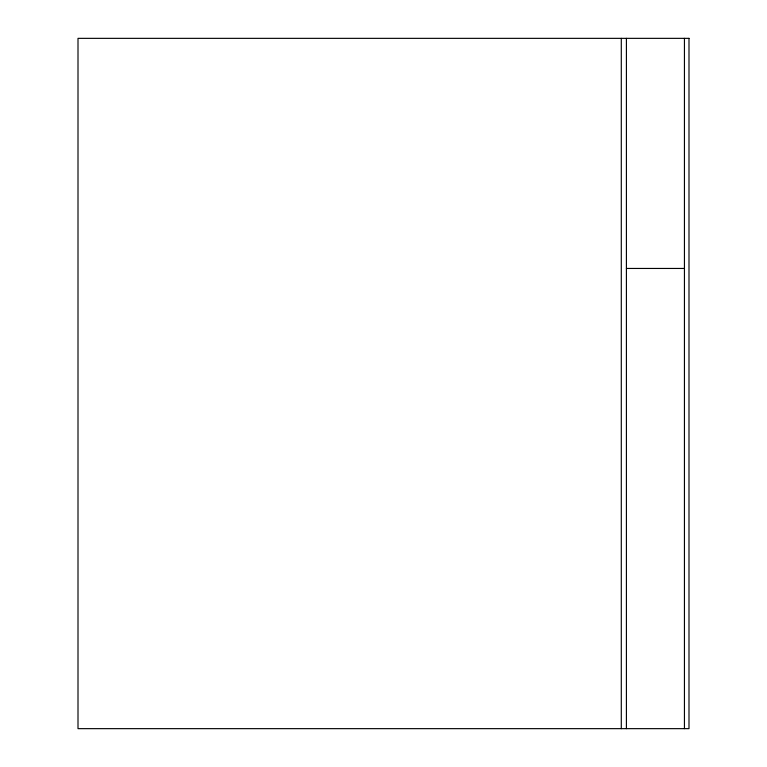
<?xml version="1.0" encoding="UTF-8"?>
<svg xmlns="http://www.w3.org/2000/svg" width="767" height="767" viewBox="0 0 767 767"><rect width="100%" height="100%" fill="white"/><g stroke="black" fill="none" stroke-linecap="round" stroke-linejoin="round"><path stroke-width="1.15" d="M626.409 268.45L684.442 268.45M684.442 38.35L684.442 728.65M626.409 38.35L626.409 728.65M621.289 38.35L621.289 728.65M688.996 38.35L78.004 38.35L78.004 728.65L688.996 728.65L688.996 38.35"/></g></svg>
